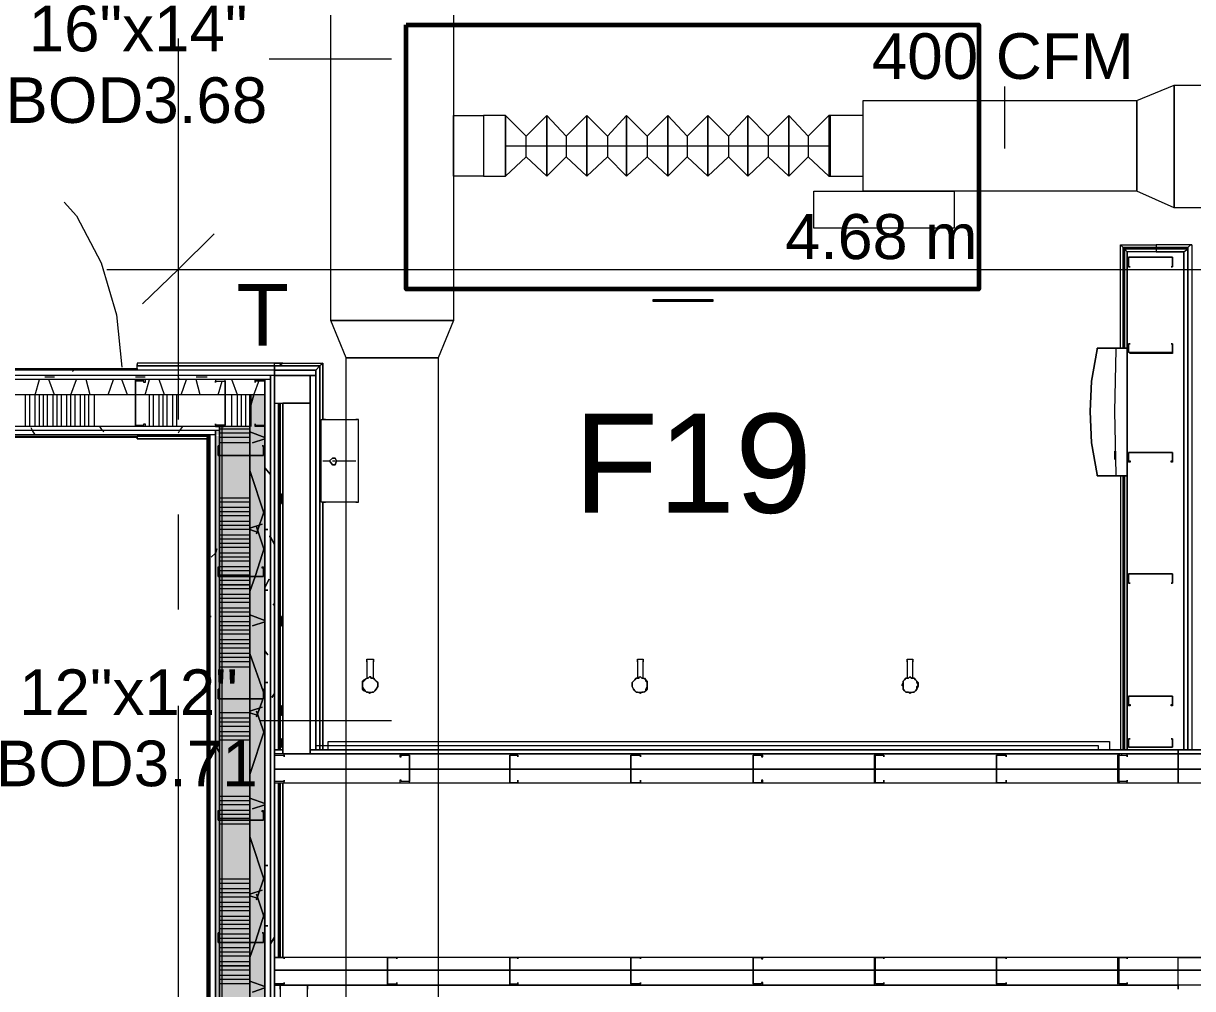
# Model space of a CAD drawing. Header units: metres. Extents: x -2 to 207, y -8 to 52.
# Drawn here: x 30.295 to 34.19, y 28.791 to 32.005 of the extents above; entities that cross this region are included whole.
import ezdxf

# ---------------------------------------------------------------- set-up
doc = ezdxf.new("R2010")
doc.units = ezdxf.units.M
doc.layers.add('HVAC - Ductos', color=5, linetype='Continuous', lineweight=0)
doc.layers.add('PDF_Text', color=7, linetype='Continuous', lineweight=0)
doc.layers.add('PDF_Geometry', color=7, linetype='Continuous', lineweight=0, true_color=0xaaaaaa)
doc.layers.add('PDF_Solid Fills', color=7, linetype='Continuous', lineweight=0, true_color=0xffffff)
doc.styles.add('PDF Arial-BoldMT-Identity-H', font='arial.ttf')
doc.styles.add('PDF Helvetica', font='')
doc.styles.get('PDF Helvetica').set_extended_font_data('Helvetica')

msp = doc.modelspace()

# ---------------------------------------------------------------- hatches: boundary and pattern name
at = {"layer": 'PDF_Solid Fills', "lineweight": 0, "transparency": 33554559}
h = msp.add_hatch(color=256, dxfattribs=at)
h.paths.add_polyline_path([(30.6967, 30.8138), (30.6967, 30.8184), (30.6692, 30.8184)])
h.paths.add_polyline_path([(30.7013, 30.6672), (30.6692, 30.6672), (30.7013, 30.6626)])
h = msp.add_hatch(color=256, dxfattribs=at)
h.paths.add_polyline_path([(30.6967, 30.8138), (30.6967, 30.8184), (30.6692, 30.8184)])
h.paths.add_polyline_path([(30.7013, 30.6672), (30.6692, 30.6672), (30.7013, 30.6626)])
h = msp.add_hatch(color=256, dxfattribs=at)
h.paths.add_polyline_path([(31.0678, 30.8184), (31.0953, 30.8138), (31.0953, 30.8184)])
h.paths.add_polyline_path([(31.0953, 30.6672), (31.0678, 30.6672), (31.0953, 30.6626)])
msp.add_hatch(color=256, dxfattribs=at).paths.add_polyline_path([(31.0541, 27.7257), (31.0496, 27.2859), (31.0496, 27.1347), (31.0999, 27.1347), (31.0999, 30.768), (31.0496, 30.768), (31.0496, 27.7257)])
h = msp.add_hatch(color=256, dxfattribs=at)
h.paths.add_polyline_path([(30.9487, 28.5412), (31.0495, 28.5412), (31.0495, 30.6626), (30.9487, 30.6626)])
h.paths.add_polyline_path([(31.0495, 28.5366), (30.9487, 28.5366), (30.9487, 27.1805), (31.0495, 27.1805)])
h = msp.add_hatch(color=256, dxfattribs=at)
h.paths.add_polyline_path([(30.9487, 28.5412), (31.0495, 28.5412), (31.0495, 30.6626), (30.9487, 30.6626)])
h.paths.add_polyline_path([(31.0495, 28.5366), (30.9487, 28.5366), (30.9487, 27.1805), (31.0495, 27.1805)])
h = msp.add_hatch(color=256, dxfattribs=at)
h.paths.add_polyline_path([(30.9487, 30.6351), (30.9487, 30.6488), (30.935, 30.6488), (30.935, 30.6351)])
h.paths.add_polyline_path([(30.9487, 30.6305), (30.935, 30.6305), (30.935, 27.2859), (30.9487, 27.2859)])

# ---------------------------------------------------------------- linework, layer by layer
at = {"layer": 'HVAC - Ductos', "lineweight": 0}
for points in [[(31.3199, 31.0154), (31.3199, 32.7289), (31.7276, 32.7289), (31.7276, 31.0154)], [(34.0047, 31.446), (34.0047, 31.7484), (34.0047, 31.446), (33.0929, 31.446), (33.0929, 31.7484), (34.0047, 31.7484), (34.1284, 31.7988), (34.1284, 31.391)], [(34.1284, 31.7988), (34.8752, 31.7988), (34.8752, 31.391), (34.1284, 31.391)], [(31.8284, 31.4964), (31.7276, 31.4964), (31.7276, 31.5102), (31.7276, 31.5239), (31.7276, 31.5468), (31.7276, 31.5697), (31.7276, 31.5973), (31.7276, 31.6247), (31.7276, 31.6477), (31.7276, 31.6659), (31.7276, 31.6843), (31.7276, 31.6935), (31.7276, 31.6981), (31.8284, 31.6981), (31.8284, 31.6935), (31.8284, 31.6843), (31.8284, 31.6659), (31.8284, 31.6477), (31.8284, 31.6247), (31.8284, 31.5973), (31.8284, 31.5697), (31.8284, 31.5468), (31.8284, 31.5239), (31.8284, 31.5102)], [(31.9017, 31.6981), (31.9017, 31.6935), (31.9017, 31.6843), (31.9017, 31.6659), (31.9017, 31.6477), (31.9017, 31.6247), (31.9017, 31.5973), (31.9017, 31.5697), (31.9017, 31.5468), (31.9017, 31.5239), (31.9017, 31.5102), (31.9017, 31.4964), (31.9017, 31.5102), (31.9017, 31.5239), (31.9017, 31.5468), (31.9017, 31.5697), (31.9017, 31.5973), (31.9017, 31.6247), (31.9017, 31.6477), (31.9017, 31.6659), (31.9017, 31.6843), (31.9017, 31.6935)], [(32.983, 31.6981), (32.983, 31.6889), (32.983, 31.6705), (32.983, 31.6477), (32.983, 31.6155), (32.983, 31.5789), (32.983, 31.5468), (32.983, 31.5193), (32.983, 31.501), (32.983, 31.4964), (33.0929, 31.4964), (33.0929, 31.501), (33.0929, 31.5102), (33.0929, 31.5239), (33.0929, 31.5468), (33.0929, 31.5697), (33.0929, 31.5973), (33.0929, 31.6201), (33.0929, 31.6477), (33.0929, 31.6659), (33.0929, 31.6843), (33.0929, 31.6935), (33.0929, 31.6981), (32.983, 31.6981), (32.9784, 31.6981), (32.9784, 31.6935), (32.9784, 31.6751), (32.9784, 31.6477), (32.9784, 31.6155), (32.9784, 31.5789), (32.9784, 31.5468), (32.9784, 31.5193), (32.9784, 31.501), (32.9784, 31.4964), (32.983, 31.4964), (32.983, 31.501), (32.983, 31.5193), (32.983, 31.5468), (32.983, 31.5789), (32.983, 31.6155), (32.983, 31.6477), (32.983, 31.6705), (32.983, 31.6889)], [(32.983, 31.6981), (32.983, 31.6935), (32.983, 31.6843), (32.983, 31.6659), (32.983, 31.6477), (32.983, 31.6201), (32.983, 31.5973), (32.983, 31.5697), (32.983, 31.5468), (32.983, 31.5239), (32.983, 31.5102), (32.983, 31.501), (32.983, 31.4964), (32.983, 31.501), (32.983, 31.5102), (32.983, 31.5239), (32.983, 31.5468), (32.983, 31.5697), (32.983, 31.5973), (32.983, 31.6201), (32.983, 31.6477), (32.983, 31.6659), (32.983, 31.6843), (32.983, 31.6935)], [(32.928, 31.3224), (32.928, 31.446), (33.3954, 31.446), (33.3954, 31.3224)], [(32.5935, 31.0795), (32.5935, 31.0841), (32.589, 31.0841), (32.5707, 31.0841), (32.5431, 31.0841), (32.5111, 31.0841), (32.4744, 31.0841), (32.4423, 31.0841), (32.4149, 31.0841), (32.4011, 31.0841), (32.3919, 31.0841), (32.3919, 31.0795), (32.3965, 31.0795), (32.4149, 31.0795), (32.4423, 31.0795), (32.4744, 31.0795), (32.5111, 31.0795), (32.5431, 31.0795), (32.5707, 31.0795), (32.589, 31.0795)], [(31.6772, 30.8916), (31.6772, 26.9285), (31.3703, 26.9285), (31.3703, 30.8916)]]:
    msp.add_lwpolyline(points, close=True, dxfattribs=at)
for points in [[(31.5214, 31.8859), (31.1136, 31.8859)], [(33.5649, 31.5881), (33.5649, 31.7942)], [(31.9705, 31.6293), (32.0392, 31.6981), (32.0392, 31.4964), (31.9705, 31.5606), (31.9705, 31.6293), (31.9017, 31.6981), (31.8284, 31.6981), (31.8284, 31.6935), (31.8284, 31.6843), (31.8284, 31.6659), (31.8284, 31.6477), (31.8284, 31.6247), (31.8284, 31.5973), (31.8284, 31.5697), (31.8284, 31.5468), (31.8284, 31.5239), (31.8284, 31.5102), (31.8284, 31.4964), (31.9017, 31.4964), (31.9017, 31.6981), (31.9017, 31.4964), (31.9705, 31.5606)], [(32.1033, 31.6293), (32.172, 31.6981), (32.172, 31.4964), (32.1033, 31.5606), (32.0392, 31.4964), (32.0392, 31.6981), (32.1033, 31.6293), (32.1033, 31.5606)], [(32.2408, 31.6293), (32.3049, 31.6981), (32.3049, 31.4964), (32.2408, 31.5606), (32.172, 31.4964), (32.172, 31.6981), (32.2408, 31.6293), (32.2408, 31.5606)], [(32.3736, 31.6293), (32.4423, 31.6981), (32.4423, 31.4964), (32.3736, 31.5606), (32.3049, 31.4964), (32.3049, 31.6981), (32.3736, 31.6293), (32.3736, 31.5606)], [(32.5065, 31.6293), (32.5752, 31.6981), (32.5752, 31.4964), (32.5065, 31.5606), (32.4423, 31.4964), (32.4423, 31.6981), (32.5065, 31.6293), (32.5065, 31.5606)], [(32.6439, 31.6293), (32.7081, 31.6981), (32.7081, 31.4964), (32.6439, 31.5606), (32.5752, 31.4964), (32.5752, 31.6981), (32.6439, 31.6293), (32.6439, 31.5606)], [(32.7768, 31.6293), (32.8456, 31.6981), (32.8456, 31.4964), (32.7768, 31.5606), (32.7081, 31.4964), (32.7081, 31.6981), (32.7768, 31.6293), (32.7768, 31.5606)], [(32.9097, 31.6293), (32.9784, 31.6981), (32.9784, 31.4964), (32.9097, 31.5606), (32.8456, 31.4964), (32.8456, 31.6981), (32.9097, 31.6293), (32.9097, 31.5606)], [(32.9784, 31.6981), (32.9784, 31.6935), (32.9784, 31.6751), (32.9784, 31.6477), (32.9784, 31.6155), (32.9784, 31.5789), (32.9784, 31.5468), (32.9784, 31.5193), (32.9784, 31.501), (32.9784, 31.4964)], [(31.9017, 31.5973), (32.2591, 31.5973), (32.621, 31.5973), (32.9784, 31.5973)], [(30.8113, 31.4231), (30.8113, 31.1849), (30.8113, 30.9512)], [(30.9304, 31.304), (30.8113, 31.1849), (30.6921, 31.0703)], [(30.573, 31.1849), (35.7321, 31.1849)], [(32.3919, 31.0841), (32.4011, 31.0841), (32.4149, 31.0841), (32.4423, 31.0841), (32.4744, 31.0841), (32.5111, 31.0841), (32.5431, 31.0841), (32.5707, 31.0841), (32.589, 31.0841), (32.5935, 31.0841)], [(32.5935, 31.0795), (32.589, 31.0795), (32.5707, 31.0795), (32.5431, 31.0795), (32.5111, 31.0795), (32.4744, 31.0795), (32.4423, 31.0795), (32.4149, 31.0795), (32.3965, 31.0795), (32.3919, 31.0795)], [(31.3703, 30.8916), (31.3199, 31.0154)], [(31.3199, 31.0154), (31.7276, 31.0154)], [(31.7276, 31.0154), (31.6772, 30.8916)], [(31.6772, 30.8916), (31.3703, 30.8916)], [(31.5214, 29.6821), (31.0816, 29.6821)]]:
    msp.add_lwpolyline(points, dxfattribs=at)
at = {"layer": 'PDF_Geometry', "color": 232, "lineweight": 60, "true_color": 0xe91e64}
msp.add_lwpolyline([(31.5699, 31.9996), (33.4784, 31.9996), (33.4784, 31.1199), (31.5699, 31.1199)], close=True, dxfattribs=at)
at = {"layer": 'PDF_Geometry', "lineweight": 0}
for points in [[(30.8113, 31.9546), (30.8113, 30.6855)], [(30.431, 31.4094), (30.4722, 31.3636), (30.5547, 31.2078), (30.6051, 31.0337), (30.6234, 30.8596)], [(34.1743, 31.2536), (34.1743, 31.2444), (34.1743, 29.5859), (34.1743, 31.2581), (34.1788, 31.2627), (34.1834, 31.2673), (34.188, 31.2673), (34.0689, 31.2673), (34.0689, 31.2627), (34.0689, 31.2581), (34.0689, 31.2536), (33.9635, 31.2536), (33.9635, 30.9237), (33.9635, 31.2536), (34.1743, 31.2536), (34.0689, 31.2536), (34.0689, 31.2444), (34.1605, 31.2444), (33.9726, 31.2444), (33.9726, 29.5859), (33.9726, 30.4977), (33.9406, 30.4977), (33.936, 30.4977), (33.936, 30.5022), (33.9314, 30.7129), (33.936, 30.9192), (33.936, 30.9237), (33.9406, 30.9237), (33.9726, 30.9237), (33.9726, 31.2444), (33.9635, 31.2536)], [(33.9497, 31.2673), (34.0689, 31.2673), (34.0689, 31.2627), (34.0689, 31.2581), (34.0689, 31.2536), (33.9635, 31.2536), (34.0689, 31.2536), (34.0689, 31.2444), (33.9726, 31.2444)], [(33.9497, 30.9237), (33.9497, 31.2673), (33.9543, 31.2627), (33.9589, 31.2581), (33.9589, 30.9237)], [(34.1743, 31.2581), (34.0689, 31.2581), (34.1743, 31.2581), (34.0689, 31.2581), (34.1743, 31.2581), (34.1743, 29.5859), (34.1743, 31.2581), (34.1743, 29.5859), (34.1743, 31.2581), (34.0689, 31.2581), (33.9589, 31.2581)], [(34.1605, 31.2444), (34.1605, 29.5859), (34.1605, 31.2444), (34.1743, 31.2536), (34.1743, 29.5859), (34.1605, 29.5859), (37.9221, 29.5859), (34.1421, 29.5859), (34.1421, 29.5721), (34.3484, 29.5721), (34.1421, 29.5721), (34.1421, 29.5217), (34.3484, 29.5217)], [(34.188, 31.2673), (34.188, 29.5859), (34.1834, 29.5859)], [(33.9726, 30.9237), (33.9726, 30.4977)], [(33.9726, 30.9237), (33.9726, 30.4977)], [(29.5651, 27.1026), (30.9167, 27.1026), (31.1182, 27.1026), (31.132, 27.1026), (31.132, 28.807), (31.132, 27.1026), (31.132, 30.8504), (31.132, 29.5676), (31.132, 30.6305), (31.132, 30.8321), (31.132, 30.8504), (29.5651, 30.8504)], [(29.6659, 30.8504), (29.6659, 30.855), (30.6738, 30.855), (30.6738, 30.8504)], [(31.1503, 30.8642), (31.2832, 30.8642), (31.1503, 30.8642), (31.2832, 30.8642), (31.1503, 30.8642), (31.1503, 30.8688), (31.1549, 30.8688), (31.1549, 30.8733), (31.1595, 30.8733), (31.1549, 30.8733), (31.1549, 30.8688), (31.1503, 30.8688), (31.1503, 30.8642), (30.6738, 30.8642), (30.6738, 30.8688)], [(30.6738, 30.8733), (30.6738, 30.8688), (30.6738, 30.8642)], [(31.1595, 30.8733), (30.6738, 30.8733)], [(30.6738, 30.8596), (30.6738, 30.8642), (31.132, 30.8642), (31.132, 30.8504), (31.2694, 30.8504), (31.132, 30.8504), (31.132, 30.8642), (31.2832, 30.8642), (31.2832, 29.5859), (31.2694, 29.5859), (33.9726, 29.5859), (33.9635, 29.5859), (33.9635, 30.4977), (33.9635, 29.5859), (33.9635, 30.4977), (33.9635, 29.5859)], [(31.132, 30.8321), (31.132, 30.8504), (31.132, 30.7405), (31.1595, 30.7405), (31.1595, 29.5859), (31.1595, 29.595), (31.1595, 29.7325), (31.1595, 30.0303), (31.1595, 30.4334), (31.1549, 30.4334), (31.1549, 30.406), (31.1549, 30.4334), (31.1549, 30.438), (31.1595, 30.438), (31.1595, 30.7405), (31.2511, 30.7405), (31.2511, 30.8321), (31.2511, 29.5859), (31.2694, 29.5859), (31.2694, 30.8321), (31.2511, 30.8321), (31.132, 30.8321), (31.2694, 30.8321), (31.2694, 30.8504), (31.132, 30.8504), (31.2694, 30.8504), (31.2832, 30.8642)], [(31.132, 30.8642), (31.2832, 30.8642)], [(31.2694, 30.8504), (31.132, 30.8504), (31.2694, 30.8504)], [(31.1457, 30.8642), (31.1503, 30.8642), (31.1503, 30.8688), (31.1549, 30.8688), (31.1549, 30.8733), (31.1595, 30.8733)], [(31.2832, 30.8642), (31.2694, 30.8504)], [(31.2694, 29.5859), (31.2694, 30.8504), (31.2694, 29.5859)], [(31.2694, 29.5859), (31.2694, 30.8504)], [(31.2832, 30.8642), (31.2832, 29.5859)], [(31.2832, 30.8642), (31.2832, 29.5859)], [(31.2832, 29.5859), (31.2832, 30.8642)], [(31.2832, 29.5859), (31.2832, 30.8642)], [(31.2832, 29.5859), (31.2832, 30.8642)], [(31.2832, 29.5859), (31.2832, 30.8642)], [(31.2832, 29.5859), (31.2832, 30.8642)], [(31.2832, 29.5859), (31.2832, 30.8642)], [(31.2832, 29.5859), (31.2832, 30.8642)], [(31.2832, 29.5859), (31.2832, 30.8642)], [(31.2832, 29.5859), (31.2832, 30.8642)], [(29.5651, 27.1163), (30.9167, 27.1163), (31.0999, 27.1163), (31.1182, 27.1163), (31.1182, 30.6305), (31.1182, 30.8184), (31.1182, 30.8321), (29.5651, 30.8321)], [(29.6429, 27.1301), (30.6234, 27.1301), (30.9167, 27.1301), (31.0496, 27.1301), (31.0999, 27.1301), (31.0999, 30.6305), (31.0999, 30.768), (31.0999, 30.8184), (29.5651, 30.8184)], [(31.132, 29.5676), (31.132, 30.8321), (31.1182, 30.8321), (31.1182, 27.1026), (31.132, 27.1026), (31.132, 28.807)], [(31.132, 30.6305), (31.132, 30.8321), (31.132, 30.7405), (31.1595, 30.7405), (31.1595, 30.438)], [(29.5651, 27.1805), (29.6429, 27.1805), (30.6234, 27.1805), (30.9167, 27.1805), (30.9487, 27.1805), (31.0496, 27.1805), (31.0496, 27.2859), (31.0496, 27.7257), (31.0496, 28.1334), (31.0496, 28.5412), (31.0496, 28.9444), (31.0496, 29.3522), (31.0496, 29.7554), (31.0496, 30.1631), (31.0496, 30.5663), (31.0496, 30.6305), (31.0496, 30.6626), (31.0496, 30.768), (30.967, 30.768), (30.6692, 30.768), (29.6383, 30.768)], [(30.3027, 30.6626), (30.3027, 30.768)], [(30.3165, 30.6626), (30.3165, 30.768)], [(30.3348, 30.6626), (30.3348, 30.768)], [(30.3485, 30.6626), (30.3485, 30.768)], [(30.3623, 30.6626), (30.3623, 30.768)], [(30.376, 30.6626), (30.376, 30.768)], [(30.3943, 30.6626), (30.3943, 30.768)], [(30.4081, 30.6626), (30.4081, 30.768)], [(30.4218, 30.6626), (30.4218, 30.768)], [(30.4402, 30.6626), (30.4402, 30.768)], [(30.4539, 30.6626), (30.4539, 30.768)], [(30.4676, 30.6626), (30.4676, 30.768)], [(30.486, 30.6626), (30.486, 30.768)], [(30.4997, 30.6626), (30.4997, 30.768)], [(30.5134, 30.6626), (30.5134, 30.768)], [(30.5318, 30.6626), (30.5318, 30.768)], [(30.7151, 30.6626), (30.7151, 30.768)], [(30.7288, 30.6626), (30.7288, 30.768)], [(30.7471, 30.6626), (30.7471, 30.768)], [(30.7609, 30.6626), (30.7609, 30.768)], [(30.7747, 30.6626), (30.7747, 30.768)], [(30.7929, 30.6626), (30.7929, 30.768)], [(30.8067, 30.6626), (30.8067, 30.768)], [(30.99, 30.6626), (30.99, 30.768)], [(31.0083, 30.6626), (31.0083, 30.768)], [(31.022, 30.6626), (31.022, 30.768)], [(31.0358, 30.6626), (31.0358, 30.768)], [(31.0541, 30.6626), (31.0541, 30.768)], [(39.6539, 28.8941), (34.1421, 28.8941), (31.132, 28.8941), (31.132, 29.4759), (34.1421, 29.4759), (34.1421, 29.5217), (33.9452, 29.5217), (34.1421, 29.5217), (34.1421, 29.5721), (34.1421, 29.5859), (31.2511, 29.5859), (31.2511, 29.5721), (33.9452, 29.5721), (31.1641, 29.5721), (31.2511, 29.5721), (31.2511, 30.7405), (31.1595, 30.7405), (31.1595, 29.5721), (31.1595, 29.5859), (31.132, 29.5859), (31.132, 29.4759), (34.1421, 29.4759), (39.6723, 29.4759)], [(31.1457, 30.7405), (31.1457, 29.5859)], [(31.1457, 30.7405), (31.1457, 29.5859)], [(31.1457, 30.7405), (31.1457, 29.5859)], [(31.1457, 30.7405), (31.1457, 29.5859)], [(31.1457, 30.7405), (31.1457, 29.5859)], [(31.1457, 29.5859), (31.1457, 30.7405)], [(31.1595, 30.4334), (31.1595, 30.0303), (31.1595, 29.7325), (31.1595, 29.595), (31.1595, 29.5859), (31.132, 29.5859), (31.132, 30.7038), (31.132, 29.5859), (31.1595, 29.5859), (31.132, 29.5859)], [(31.0496, 28.5412), (31.0496, 28.9444), (31.0496, 29.3522), (31.0496, 29.7554), (31.0496, 30.1631), (31.0496, 30.5663), (31.0496, 30.6626), (30.9487, 30.6626), (30.9487, 30.5663), (30.9487, 30.1631), (30.9487, 29.7554), (30.9487, 29.3522), (30.9487, 28.9444), (30.9487, 28.5412), (30.9487, 28.9444), (30.9487, 29.3522), (30.9487, 29.7554), (30.9487, 30.1631), (30.9487, 30.5663), (30.9487, 30.6305), (30.9487, 30.6488), (30.9487, 30.6626), (29.5651, 30.6626)], [(30.9579, 28.5412), (30.9579, 28.9444), (30.9579, 29.3522), (30.9579, 29.7554), (30.9579, 30.1631), (30.9579, 30.5663), (30.9579, 30.6626)], [(31.4069, 30.4106), (31.4023, 30.4106), (31.2878, 30.4106), (31.2878, 30.6855), (31.4023, 30.6855)], [(31.2878, 30.4106), (31.2878, 30.6855)], [(31.3015, 30.6855), (31.2969, 30.6855), (31.2923, 30.6855)], [(31.3703, 30.6855), (31.3794, 30.6855), (31.3885, 30.6855)], [(31.4023, 30.4106), (31.4069, 30.4106), (31.4115, 30.4106), (31.4115, 30.6855), (31.4069, 30.6855), (31.4023, 30.6855), (31.4069, 30.6855)], [(29.5651, 27.2996), (30.9167, 27.2996), (30.935, 27.2996), (30.935, 30.6305), (30.935, 30.6351), (30.935, 30.6488), (29.5651, 30.6488)], [(30.9121, 27.3179), (30.6738, 27.3179), (30.9167, 27.3179), (30.9167, 30.6305), (30.9167, 30.6351), (29.5651, 30.6351)], [(30.7838, 30.6305), (30.6738, 30.6305), (30.9167, 30.6305), (30.6738, 30.6305), (30.6738, 30.6259), (30.6738, 30.6213), (30.9075, 30.6213), (30.9075, 27.3271), (30.9075, 27.3225), (30.9121, 27.3179), (30.9167, 27.3179), (29.5651, 27.3179), (29.6659, 27.3179), (29.5651, 27.3179), (29.6659, 27.3179), (29.5651, 27.3179), (29.6659, 27.3179), (29.6659, 27.3225), (29.6659, 27.3271), (29.5651, 27.3271), (29.6659, 27.3271), (29.6659, 27.3225)], [(30.6738, 30.6213), (30.9075, 30.6213), (30.6738, 30.6213), (30.6738, 30.6259), (29.6659, 30.6259)], [(30.9121, 30.6305), (30.9121, 27.3179), (30.9121, 30.6305), (30.6738, 30.6305), (30.9167, 30.6305), (30.9121, 30.6305), (30.9075, 30.6259), (30.9075, 30.6213), (30.9075, 27.3271), (30.9075, 30.6213), (30.9075, 27.3271), (30.9075, 27.3225), (30.9121, 27.3179), (30.9167, 27.3179), (30.6738, 27.3179), (30.7838, 27.3179)], [(30.6738, 30.6305), (30.6738, 30.6259)], [(30.9167, 27.3179), (30.9167, 30.6305), (30.9167, 27.3179)], [(30.9167, 27.3179), (30.9167, 30.6305), (30.9167, 27.3179)], [(30.9167, 30.6305), (30.9167, 27.3179), (30.9167, 30.6305)], [(30.9487, 28.5412), (30.9487, 28.9444), (30.9487, 29.3522), (30.9487, 29.7554), (30.9487, 30.1631), (30.9487, 30.5663), (30.9487, 30.6488), (30.935, 30.6488), (30.935, 27.2859)], [(31.0496, 30.6534), (30.9487, 30.6534)], [(31.0496, 30.6397), (30.9487, 30.6397)], [(31.0496, 30.6259), (30.9487, 30.6259)], [(31.0496, 30.6076), (30.9487, 30.6076)], [(31.2923, 30.5481), (31.2969, 30.5481), (31.3153, 30.5481)], [(31.3245, 30.5481), (31.3336, 30.5481)], [(31.3381, 30.5481), (31.3794, 30.5481), (31.4023, 30.5481)], [(33.9497, 30.4977), (33.9497, 29.5859)], [(33.9589, 30.4977), (33.9589, 29.5859)], [(31.0496, 30.4243), (30.9487, 30.4243)], [(31.0496, 30.4106), (30.9487, 30.4106)], [(31.0496, 30.3923), (30.9487, 30.3923)], [(31.1595, 30.406), (31.1549, 30.406), (31.1595, 30.406)], [(31.2923, 30.4106), (31.2969, 30.4106), (31.3015, 30.4106)], [(31.3885, 30.4106), (31.3794, 30.4106), (31.3703, 30.4106)], [(30.8113, 30.3693), (30.8113, 30.0532)], [(31.0496, 30.3785), (30.9487, 30.3785)], [(31.0496, 30.3648), (30.9487, 30.3648)], [(31.0496, 30.3464), (30.9487, 30.3464)], [(31.0496, 30.3326), (30.9487, 30.3326)], [(31.0496, 30.319), (30.9487, 30.319)], [(31.0496, 30.3006), (30.9487, 30.3006)], [(31.0496, 30.2868), (30.9487, 30.2868)], [(31.0496, 30.2732), (30.9487, 30.2732)], [(31.0496, 30.2594), (30.9487, 30.2594)], [(31.0496, 30.241), (30.9487, 30.241)], [(31.0496, 30.2273), (30.9487, 30.2273)], [(31.0496, 30.2136), (30.9487, 30.2136)], [(31.0496, 30.1952), (30.9487, 30.1952)], [(31.0496, 30.1815), (30.9487, 30.1815)], [(31.0496, 30.1677), (30.9487, 30.1677)], [(31.0496, 30.1494), (30.9487, 30.1494)], [(31.0496, 30.1219), (30.9487, 30.1219)], [(31.0496, 30.1036), (30.9487, 30.1036)], [(31.0496, 30.0899), (30.9487, 30.0899)], [(31.0496, 30.0761), (30.9487, 30.0761)], [(31.0496, 30.0577), (30.9487, 30.0577)], [(31.0496, 30.0441), (30.9487, 30.0441)], [(31.0496, 30.0303), (30.9487, 30.0303)], [(31.0496, 30.0119), (30.9487, 30.0119)], [(31.0496, 29.9982), (30.9487, 29.9982)], [(31.1595, 29.9982), (31.1549, 29.9982), (31.1595, 29.9982)], [(31.0496, 29.9845), (30.9487, 29.9845)], [(31.0496, 29.9707), (30.9487, 29.9707)], [(31.0496, 29.9524), (30.9487, 29.9524)], [(31.0496, 29.9387), (30.9487, 29.9387)], [(31.0496, 29.9249), (30.9487, 29.9249)], [(31.0496, 29.9066), (30.9487, 29.9066)], [(31.0496, 29.8928), (30.9487, 29.8928)], [(31.0496, 29.8791), (30.9487, 29.8791)], [(31.439, 29.8791), (31.439, 29.8836), (31.439, 29.8241), (31.4435, 29.8241), (31.4481, 29.8287), (31.4527, 29.8287), (31.4527, 29.8241), (31.4573, 29.8241), (31.4619, 29.8241), (31.4665, 29.8195), (31.471, 29.815), (31.4756, 29.8104), (31.4756, 29.8012), (31.4756, 29.7966), (31.471, 29.7874), (31.4665, 29.7828), (31.4619, 29.7783), (31.4573, 29.7783), (31.4481, 29.7737), (31.4435, 29.7783), (31.439, 29.7783), (31.4298, 29.7828), (31.4252, 29.7874), (31.4252, 29.7966), (31.4252, 29.8012), (31.4252, 29.8104), (31.4252, 29.815), (31.4298, 29.8195), (31.439, 29.8241)], [(31.439, 29.8836), (31.439, 29.8882), (31.4435, 29.8882), (31.4481, 29.8882), (31.4527, 29.8882), (31.4573, 29.8882), (31.4619, 29.8882), (31.4619, 29.8836)], [(31.4619, 29.8241), (31.4619, 29.8836), (31.4619, 29.8791)], [(32.3599, 29.8241), (32.3645, 29.8241), (32.369, 29.8195), (32.3736, 29.815), (32.3736, 29.8104), (32.3736, 29.8012), (32.3736, 29.7966), (32.3736, 29.7874), (32.369, 29.7828), (32.3645, 29.7783), (32.3553, 29.7783), (32.3507, 29.7737), (32.3416, 29.7783), (32.337, 29.7783), (32.3324, 29.7828), (32.3278, 29.7874), (32.3232, 29.7966), (32.3232, 29.8012), (32.3232, 29.8104), (32.3278, 29.815), (32.3324, 29.8195), (32.337, 29.8241), (32.3416, 29.8241), (32.3461, 29.8241), (32.3461, 29.8287), (32.3507, 29.8287), (32.3553, 29.8241), (32.3599, 29.8241), (32.3599, 29.8836), (32.3599, 29.8791)], [(32.3416, 29.8836), (32.3416, 29.8882), (32.3461, 29.8882), (32.3507, 29.8882), (32.3553, 29.8882), (32.3599, 29.8882), (32.3599, 29.8836)], [(32.3416, 29.8791), (32.3416, 29.8836), (32.3416, 29.8241), (32.3461, 29.8241), (32.3461, 29.8287), (32.3507, 29.8287), (32.3553, 29.8241)], [(33.2396, 29.8836), (33.2396, 29.8882), (33.2442, 29.8882), (33.2488, 29.8882), (33.2534, 29.8882), (33.2579, 29.8882), (33.2579, 29.8836)], [(33.2396, 29.8791), (33.2396, 29.8836), (33.2396, 29.8241), (33.2442, 29.8241), (33.2488, 29.8287), (33.2534, 29.8241), (33.2579, 29.8241), (33.2579, 29.8836), (33.2579, 29.8791)], [(31.0496, 29.8608), (30.9487, 29.8608)], [(31.4573, 29.8241), (31.4527, 29.8241), (31.4527, 29.8287), (31.4481, 29.8287), (31.4435, 29.8241)], [(30.8113, 29.7325), (30.8113, 28.4634)], [(31.1595, 29.7004), (31.1549, 29.7004), (31.1549, 29.7325), (31.1595, 29.7325), (31.1549, 29.7325), (31.1549, 29.705), (31.1595, 29.705)], [(31.0496, 29.7096), (30.9487, 29.7096)], [(31.0496, 29.6912), (30.9487, 29.6912)], [(31.0496, 29.6775), (30.9487, 29.6775)], [(31.0496, 29.6638), (30.9487, 29.6638)], [(31.0496, 29.6454), (30.9487, 29.6454)], [(31.0496, 29.6317), (30.9487, 29.6317)], [(31.0496, 29.6179), (30.9487, 29.6179)], [(31.1595, 29.6225), (31.1549, 29.6225), (31.1595, 29.6225)], [(31.3611, 29.6133), (32.1537, 29.6133)], [(32.1995, 29.6133), (33.0197, 29.6133)], [(33.0701, 29.6133), (33.8627, 29.6133)], [(31.1595, 29.595), (31.1549, 29.595), (31.1595, 29.595)], [(31.2694, 29.5859), (33.8764, 29.5859), (33.8764, 29.5996), (31.2694, 29.5996)], [(31.2832, 29.5859), (31.2694, 29.5859)], [(34.3484, 29.5217), (34.1421, 29.5217), (34.1421, 29.4759), (39.6539, 29.4759)], [(39.6539, 28.7886), (39.6539, 28.8024), (34.1421, 28.8024), (34.1421, 28.8528), (33.9452, 28.8528), (33.5374, 28.8528), (33.1342, 28.8528), (33.5374, 28.8528), (33.9452, 28.8528), (34.1421, 28.8528), (34.1421, 28.8941), (31.132, 28.8941), (31.132, 29.4805), (31.132, 28.8941), (31.132, 29.4805)], [(31.132, 29.4759), (31.132, 28.8941)], [(31.1457, 29.4759), (31.1457, 28.8941)], [(31.1457, 29.4759), (31.1457, 28.8941)], [(31.1457, 29.4759), (31.1457, 28.8941)], [(31.1457, 29.4759), (31.1457, 28.8941)], [(31.1457, 29.4759), (31.1457, 28.8941)], [(31.1457, 28.8941), (31.1457, 29.4759)], [(31.0496, 29.4301), (30.9487, 29.4301)], [(31.0496, 29.4163), (30.9487, 29.4163)], [(31.0496, 29.4026), (30.9487, 29.4026)], [(31.0496, 29.3843), (30.9487, 29.3843)], [(31.0496, 29.3705), (30.9487, 29.3705)], [(31.0496, 29.3568), (30.9487, 29.3568)], [(31.0496, 29.3384), (30.9487, 29.3384)], [(31.0496, 29.1552), (30.9487, 29.1552)], [(31.0496, 29.1414), (30.9487, 29.1414)], [(31.0496, 29.1231), (30.9487, 29.1231)], [(31.0496, 29.1094), (30.9487, 29.1094)], [(31.0496, 29.0956), (30.9487, 29.0956)], [(31.0496, 29.0773), (30.9487, 29.0773)], [(31.0496, 29.0635), (30.9487, 29.0635)], [(31.0496, 29.0498), (30.9487, 29.0498)], [(31.0496, 29.0315), (30.9487, 29.0315)], [(31.0496, 29.0178), (30.9487, 29.0178)], [(31.0496, 29.004), (30.9487, 29.004)], [(31.0496, 28.9903), (30.9487, 28.9903)], [(31.0496, 28.9719), (30.9487, 28.9719)], [(31.0496, 28.9581), (30.9487, 28.9581)], [(31.0496, 28.9444), (30.9487, 28.9444)], [(31.0496, 28.9261), (30.9487, 28.9261)], [(31.0496, 28.9123), (30.9487, 28.9123)], [(31.0496, 28.8986), (30.9487, 28.8986)], [(31.0496, 28.8803), (30.9487, 28.8803)], [(34.3484, 28.8528), (34.1421, 28.8528), (34.1421, 28.8941), (39.6723, 28.8941)], [(31.0496, 28.8528), (30.9487, 28.8528)], [(31.0496, 28.8345), (30.9487, 28.8345)], [(31.1503, 28.7886), (31.1503, 28.8024), (31.132, 28.8024), (34.1421, 28.8024), (34.1421, 28.8528), (34.3484, 28.8528)], [(31.0496, 28.8207), (30.9487, 28.8207)], [(31.0496, 28.807), (30.9487, 28.807)], [(31.2419, 27.2079), (31.2419, 28.8024), (31.1503, 28.8024), (31.1503, 27.2079)], [(39.6723, 28.8024), (34.1421, 28.8024), (34.1421, 28.7886), (34.1421, 28.8024), (31.2419, 28.8024), (31.2419, 28.7886)]]:
    msp.add_lwpolyline(points, dxfattribs=at)
for points in [[(33.9589, 30.9237), (33.9589, 31.2581)], [(33.9589, 31.2581), (34.0689, 31.2581)], [(33.9635, 30.9237), (33.9635, 31.2581)], [(33.9635, 31.2581), (34.0689, 31.2581)], [(34.1697, 31.2536), (34.0689, 31.2536)], [(33.9772, 31.2261), (33.9818, 31.2261), (34.1238, 31.2261), (34.1238, 31.1941), (34.1193, 31.1941), (34.1238, 31.1941), (34.1238, 31.2261), (33.9818, 31.2261), (33.9772, 31.2261), (33.9772, 31.1941)], [(33.9818, 31.1941), (33.9772, 31.1941)], [(33.9726, 30.9237), (33.8764, 30.9237), (33.8718, 30.9237), (33.8718, 30.9192), (33.8535, 30.8138), (33.8489, 30.7129), (33.8535, 30.6076), (33.8718, 30.5022), (33.8718, 30.4977), (33.8764, 30.4977), (33.9726, 30.4977), (33.9726, 30.9237), (33.9726, 30.9283), (33.9726, 30.9329), (33.9726, 30.9283)], [(34.1238, 30.91), (34.1238, 30.9054), (33.9818, 30.9054), (33.9772, 30.91), (33.9772, 30.9375), (33.9818, 30.9375), (33.9772, 30.9375), (33.9772, 30.91), (33.9818, 30.91), (34.1238, 30.91), (34.1238, 30.9375)], [(34.1193, 30.9375), (34.1238, 30.9375)], [(33.9406, 30.9237), (33.8764, 30.9237), (33.8718, 30.9237), (33.8718, 30.9192), (33.8535, 30.8138), (33.8489, 30.7129), (33.8535, 30.6076), (33.8718, 30.5022), (33.8718, 30.4977), (33.8764, 30.4977), (33.9406, 30.4977), (33.8764, 30.4977), (33.8718, 30.4977), (33.8718, 30.5022), (33.8535, 30.6076), (33.8489, 30.7129), (33.8535, 30.8138), (33.8718, 30.9192), (33.8718, 30.9237), (33.8764, 30.9237)], [(29.5651, 27.098), (30.9167, 27.098), (31.132, 27.098), (31.132, 27.1026), (31.132, 30.6305), (31.132, 30.8504), (29.5651, 30.8504), (29.5651, 30.6305), (30.9167, 30.6305), (30.9167, 27.3179), (29.5651, 27.3179)], [(30.6738, 30.8504), (30.6738, 30.8642), (31.132, 30.8642), (31.132, 30.8504)], [(30.6738, 30.8642), (31.1457, 30.8642)], [(30.6738, 30.8642), (31.1457, 30.8642)], [(31.132, 30.8642), (31.1457, 30.8642), (31.132, 30.8642), (31.132, 30.8688), (31.132, 30.8733), (31.2923, 30.8733), (31.2923, 30.6855), (31.2923, 30.8733), (31.2878, 30.8688), (31.2832, 30.8642)], [(31.2923, 30.8733), (31.2878, 30.8688), (31.2832, 30.8642), (31.2832, 29.5859), (31.2832, 30.8642), (31.2878, 30.8688), (31.2923, 30.8733), (31.2878, 30.8688), (31.2832, 30.8642), (31.132, 30.8642), (31.132, 30.8688), (31.132, 30.8733)], [(31.2694, 29.5859), (31.2694, 30.8504), (31.2832, 30.8642), (31.132, 30.8642), (31.2832, 30.8642), (31.132, 30.8642), (31.2832, 30.8642), (31.2694, 30.8504), (31.2694, 30.7405)], [(31.132, 30.8642), (31.1457, 30.8642)], [(31.132, 30.8642), (31.2832, 30.8642)], [(30.6692, 30.6626), (30.6692, 30.6672), (30.6692, 30.8138), (30.6692, 30.8184), (30.7013, 30.8184), (30.7013, 30.8092), (30.6967, 30.8092), (30.6967, 30.8138), (30.6692, 30.8138), (30.6692, 30.6672), (30.6967, 30.6672), (30.6967, 30.6717), (30.7013, 30.6717), (30.7013, 30.6626)], [(30.6692, 30.6626), (30.6692, 30.6672), (30.6692, 30.8138), (30.6692, 30.8184), (30.7013, 30.8184), (30.7013, 30.8092), (30.6967, 30.8092), (30.6967, 30.8138), (30.6692, 30.8138), (30.6692, 30.6672), (30.6967, 30.6672), (30.6967, 30.6717), (30.7013, 30.6717), (30.7013, 30.6626)], [(30.935, 30.6626), (30.9625, 30.6626), (30.967, 30.6672), (30.967, 30.8138), (30.967, 30.8184), (30.9625, 30.8184), (30.935, 30.8184), (30.935, 30.8092), (30.935, 30.8138), (30.9625, 30.8138), (30.967, 30.8138), (30.967, 30.6672), (30.9625, 30.6672), (30.935, 30.6672), (30.935, 30.6717)], [(31.0954, 30.8184), (31.0999, 30.8184), (31.0999, 30.8138), (31.0999, 30.6672), (31.0954, 30.6626), (31.0678, 30.6626), (31.0678, 30.6717), (31.0678, 30.6672), (31.0954, 30.6672), (31.0999, 30.6672), (31.0999, 30.8138), (31.0954, 30.8138), (31.0678, 30.8138), (31.0678, 30.8092), (31.0678, 30.8184)], [(31.0999, 30.8184), (31.0999, 27.1163), (31.1182, 27.1163), (31.1182, 30.8184)], [(31.0496, 30.768), (31.0496, 30.5663), (31.0496, 30.1631), (31.0496, 29.7554), (31.0496, 29.3522), (31.0496, 28.9444), (31.0496, 28.5412), (31.0496, 28.1334), (31.0496, 27.7257), (31.0496, 27.2859), (31.0496, 27.1301), (31.0999, 27.1301), (31.0999, 30.768)], [(31.1457, 29.5859), (31.1457, 30.7405)], [(31.1457, 29.5859), (31.1457, 30.7405)], [(31.1503, 29.5859), (31.1503, 30.7405)], [(30.9167, 30.6305), (30.9167, 27.3179), (30.9167, 30.6305), (30.9121, 30.6305), (30.9075, 30.6259), (30.9075, 30.6213), (30.9075, 30.6259), (30.9121, 30.6305)], [(30.935, 27.2996), (30.935, 30.6351), (30.9167, 30.6351), (30.9167, 27.2996)], [(31.0954, 30.5709), (31.0954, 30.5663), (31.0908, 30.5663), (30.9441, 30.5663), (30.9441, 30.5709), (30.9441, 30.5984), (30.9487, 30.5984), (30.9441, 30.5984), (30.9441, 30.5709), (30.9441, 30.5663), (31.0908, 30.5663), (31.0954, 30.5663), (31.0954, 30.5709), (31.0954, 30.5984)], [(31.0908, 30.5984), (31.0954, 30.5984)], [(33.9314, 30.5801), (33.9314, 30.5755), (33.9314, 30.5709), (33.9314, 30.5663), (33.9314, 30.5617), (33.9314, 30.5572), (33.9314, 30.5526), (33.9314, 30.5572), (33.9314, 30.5617), (33.9314, 30.5663), (33.9314, 30.5709), (33.9314, 30.5755), (33.9314, 30.5801), (33.9314, 30.5755), (33.9314, 30.5709), (33.9314, 30.5663), (33.9314, 30.5617), (33.9314, 30.5572), (33.9314, 30.5526), (33.9314, 30.5572), (33.9314, 30.5617), (33.9314, 30.5663), (33.9314, 30.5709), (33.9314, 30.5755)], [(31.3381, 30.5481), (31.3336, 30.5343), (31.3245, 30.5343), (31.3153, 30.5481), (31.3245, 30.5572), (31.3336, 30.5572)], [(31.3153, 30.5481), (31.3245, 30.5343), (31.3336, 30.5343), (31.3381, 30.5481), (31.3336, 30.5572), (31.3245, 30.5572)], [(33.9772, 30.5755), (33.9818, 30.5755), (34.1238, 30.5755), (34.1238, 30.5435), (34.1193, 30.5435), (34.1193, 30.5481), (34.1238, 30.5481), (34.1238, 30.5755), (33.9818, 30.5755), (33.9772, 30.5755), (33.9772, 30.5481), (33.9818, 30.5481), (33.9818, 30.5435), (33.9772, 30.5435)], [(33.9589, 29.5859), (33.9589, 30.4977)], [(33.9726, 30.4977), (33.9726, 30.4931), (33.9726, 30.4885), (33.9726, 30.4931)], [(31.2923, 30.4106), (31.2923, 29.5859)], [(31.0954, 30.1631), (31.0908, 30.1631), (30.9441, 30.1631), (30.9441, 30.1952), (30.9487, 30.1952), (30.9487, 30.1906), (30.9441, 30.1906), (30.9441, 30.1631), (31.0908, 30.1631), (31.0954, 30.1631), (31.0954, 30.1906), (31.0908, 30.1906), (31.0908, 30.1952), (31.0954, 30.1952)], [(33.9772, 30.1677), (33.9772, 30.1723), (33.9818, 30.1723), (34.1238, 30.1723), (34.1238, 30.1677), (34.1238, 30.1403), (34.1193, 30.1403), (34.1238, 30.1403), (34.1238, 30.1677), (34.1238, 30.1723), (33.9818, 30.1723), (33.9772, 30.1723), (33.9772, 30.1677), (33.9772, 30.1403)], [(30.9487, 30.1357), (31.0496, 30.1357)], [(33.9818, 30.1403), (33.9772, 30.1403)], [(31.1549, 30.0303), (31.1549, 29.9982), (31.1549, 30.0303), (31.1595, 30.0303)], [(31.4756, 29.8012), (31.4756, 29.8104), (31.471, 29.815), (31.4665, 29.8195), (31.4619, 29.8241), (31.4573, 29.8241), (31.4481, 29.8287), (31.4435, 29.8241), (31.439, 29.8241), (31.4344, 29.8195), (31.4298, 29.815), (31.4252, 29.8104), (31.4252, 29.8012), (31.4252, 29.7966), (31.4298, 29.7874), (31.4344, 29.7828), (31.439, 29.7783), (31.4435, 29.7783), (31.4481, 29.7783), (31.4573, 29.7783), (31.4619, 29.7783), (31.4665, 29.7828), (31.471, 29.7874), (31.4756, 29.7966)], [(32.3736, 29.8012), (32.3736, 29.8104), (32.369, 29.815), (32.369, 29.8195), (32.3599, 29.8241), (32.3553, 29.8241), (32.3507, 29.8287), (32.3416, 29.8241), (32.337, 29.8241), (32.3324, 29.8195), (32.3278, 29.815), (32.3232, 29.8104), (32.3232, 29.8012), (32.3232, 29.7966), (32.3278, 29.7874), (32.3324, 29.7828), (32.337, 29.7783), (32.3416, 29.7783), (32.3507, 29.7783), (32.3553, 29.7783), (32.3599, 29.7783), (32.369, 29.7828), (32.369, 29.7874), (32.3736, 29.7966)], [(33.2762, 29.8012), (33.2762, 29.7966), (33.2716, 29.7874), (33.267, 29.7828), (33.2625, 29.7783), (33.2579, 29.7783), (33.2488, 29.7737), (33.2442, 29.7783), (33.235, 29.7783), (33.2304, 29.7828), (33.2258, 29.7874), (33.2258, 29.7966), (33.2212, 29.8012), (33.2258, 29.8104), (33.2258, 29.815), (33.2304, 29.8195), (33.235, 29.8241), (33.2396, 29.8241), (33.2442, 29.8241), (33.2488, 29.8287), (33.2534, 29.8241), (33.2579, 29.8241), (33.2625, 29.8241), (33.267, 29.8195), (33.2716, 29.815), (33.2762, 29.8104)], [(33.2762, 29.8012), (33.2716, 29.8104), (33.2716, 29.815), (33.267, 29.8195), (33.2625, 29.8241), (33.2534, 29.8241), (33.2488, 29.8287), (33.2442, 29.8241), (33.235, 29.8241), (33.2304, 29.8195), (33.2258, 29.815), (33.2258, 29.8104), (33.2258, 29.8012), (33.2258, 29.7966), (33.2258, 29.7874), (33.2304, 29.7828), (33.235, 29.7783), (33.2442, 29.7783), (33.2488, 29.7783), (33.2534, 29.7783), (33.2625, 29.7783), (33.267, 29.7828), (33.2716, 29.7874), (33.2716, 29.7966)], [(31.0954, 29.76), (31.0954, 29.7554), (31.0908, 29.7554), (30.9441, 29.7554), (30.9441, 29.76), (30.9441, 29.7874), (30.9487, 29.7874), (30.9441, 29.7874), (30.9441, 29.76), (30.9441, 29.7554), (31.0908, 29.7554), (31.0954, 29.7554), (31.0954, 29.76), (31.0954, 29.7874)], [(31.0908, 29.7874), (31.0954, 29.7874)], [(33.9772, 29.7646), (33.9818, 29.7646), (34.1238, 29.7646), (34.1238, 29.7325), (34.1193, 29.7325), (34.1193, 29.737), (34.1238, 29.737), (34.1238, 29.7646), (33.9818, 29.7646), (33.9772, 29.7646), (33.9772, 29.737), (33.9818, 29.737), (33.9818, 29.7325), (33.9772, 29.7325)], [(31.1549, 29.595), (31.1549, 29.6225)], [(33.9131, 29.6133), (33.9131, 29.5859), (31.3107, 29.5859), (31.3107, 29.6133)], [(34.1238, 29.595), (33.9818, 29.595), (33.9772, 29.595), (33.9772, 29.6225), (33.9818, 29.6225), (33.9772, 29.6225), (33.9772, 29.595), (33.9818, 29.595), (34.1238, 29.595), (34.1238, 29.6225)], [(34.1193, 29.6225), (34.1238, 29.6225)], [(31.1641, 29.5721), (31.132, 29.5721), (31.132, 29.5676), (31.132, 29.4805), (31.132, 29.4759), (31.1641, 29.4759), (31.1641, 29.4851), (31.1641, 29.4805), (31.132, 29.4805), (31.132, 29.5676), (31.1641, 29.5676), (31.1641, 29.563)], [(34.1421, 29.5859), (31.2694, 29.5859), (33.9726, 29.5859)], [(31.5489, 29.4759), (31.581, 29.4759), (31.581, 29.4805), (31.581, 29.5676), (31.5489, 29.5676), (31.5489, 29.563), (31.5535, 29.563), (31.5535, 29.5676), (31.581, 29.5676), (31.581, 29.4805), (31.5535, 29.4805), (31.5535, 29.4851), (31.5489, 29.4851)], [(31.9429, 29.5676), (31.9155, 29.5676), (31.9155, 29.4805), (31.9155, 29.4759), (31.9429, 29.4759), (31.9429, 29.4851), (31.9429, 29.4759), (31.9155, 29.4759), (31.9155, 29.4805), (31.9155, 29.5676), (31.9429, 29.5676), (31.9429, 29.563)], [(32.3507, 29.5676), (32.3232, 29.5676), (32.3186, 29.5676), (32.3186, 29.4805), (32.3186, 29.4759), (32.3232, 29.4759), (32.3507, 29.4759), (32.3507, 29.4851), (32.3507, 29.4759), (32.3232, 29.4759), (32.3186, 29.4759), (32.3186, 29.4805), (32.3186, 29.5676), (32.3232, 29.5676), (32.3507, 29.5676), (32.3507, 29.563)], [(32.7585, 29.5676), (32.7264, 29.5676), (32.7264, 29.4805), (32.7264, 29.4759), (32.7585, 29.4759), (32.7585, 29.4851), (32.7539, 29.4851), (32.7539, 29.4759), (32.7264, 29.4759), (32.7264, 29.4805), (32.7264, 29.5676), (32.7539, 29.5676), (32.7539, 29.563), (32.7585, 29.563)], [(33.1617, 29.5676), (33.1342, 29.5676), (33.1296, 29.5676), (33.1296, 29.4805), (33.1296, 29.4759), (33.1342, 29.4759), (33.1617, 29.4759), (33.1617, 29.4851), (33.1617, 29.4759), (33.1342, 29.4759), (33.1342, 29.4805), (33.1342, 29.5676), (33.1617, 29.5676), (33.1617, 29.563)], [(33.5695, 29.5676), (33.5374, 29.5676), (33.5374, 29.4805), (33.5374, 29.4759), (33.5695, 29.4759), (33.5695, 29.4851), (33.5695, 29.4759), (33.5374, 29.4759), (33.5374, 29.4805), (33.5374, 29.5676), (33.5695, 29.5676), (33.5695, 29.563)], [(33.9726, 29.5721), (33.9452, 29.5721), (33.9452, 29.5676), (33.9406, 29.5676), (33.9406, 29.4805), (33.9452, 29.4805), (33.9452, 29.4759), (33.9726, 29.4759), (33.9726, 29.4851), (33.9726, 29.4805), (33.9452, 29.4805), (33.9452, 29.5676), (33.9726, 29.5676), (33.9726, 29.563)], [(33.9726, 29.5721), (34.1421, 29.5721)], [(34.1421, 29.5859), (37.9221, 29.5859), (34.1605, 29.5859)], [(31.132, 29.5217), (31.581, 29.5217), (31.9155, 29.5217), (32.3186, 29.5217), (32.7264, 29.5217), (33.1296, 29.5217), (32.7264, 29.5217), (32.3186, 29.5217), (31.9155, 29.5217), (31.581, 29.5217)], [(33.1342, 29.5217), (33.5374, 29.5217), (33.9406, 29.5217), (33.5374, 29.5217)], [(31.1457, 28.8941), (31.1457, 29.4759)], [(31.1457, 28.8941), (31.1457, 29.4759)], [(31.1503, 28.8941), (31.1503, 29.4759)], [(31.1595, 28.8941), (31.1595, 29.4759)], [(31.0954, 29.3522), (31.0908, 29.3522), (30.9441, 29.3522), (30.9441, 29.3843), (30.9487, 29.3843), (30.9487, 29.3797), (30.9441, 29.3797), (30.9441, 29.3522), (31.0908, 29.3522), (31.0954, 29.3522), (31.0954, 29.3797), (31.0908, 29.3797), (31.0908, 29.3843), (31.0954, 29.3843)], [(31.0954, 28.9444), (31.0908, 28.9444), (30.9441, 28.9444), (30.9441, 28.9765), (30.9487, 28.9765), (30.9441, 28.9765), (30.9441, 28.9444), (31.0908, 28.9444), (31.0954, 28.9444), (31.0954, 28.9765)], [(31.0908, 28.9765), (31.0954, 28.9765)], [(30.9487, 28.8665), (31.0496, 28.8665)], [(31.1641, 28.8941), (31.132, 28.8941), (31.132, 28.807), (31.132, 28.8024), (31.1641, 28.8024), (31.1641, 28.8115), (31.1641, 28.807), (31.132, 28.807), (31.132, 28.8941), (31.1641, 28.8941), (31.1641, 28.8895)], [(31.5077, 28.8941), (31.5077, 28.807), (31.5398, 28.807), (31.5398, 28.8115), (31.5398, 28.8024), (31.5077, 28.8024), (31.5077, 28.807), (31.5077, 28.8941), (31.5398, 28.8941)], [(31.5398, 28.8895), (31.5398, 28.8941)], [(31.9155, 28.8941), (31.9155, 28.807), (31.9429, 28.807), (31.9429, 28.8115), (31.9429, 28.8024), (31.9155, 28.8024), (31.9155, 28.807), (31.9155, 28.8941), (31.9429, 28.8941)], [(31.9429, 28.8895), (31.9429, 28.8941)], [(32.3507, 28.8941), (32.3232, 28.8941), (32.3186, 28.8941), (32.3186, 28.807), (32.3186, 28.8024), (32.3232, 28.8024), (32.3507, 28.8024), (32.3507, 28.8115), (32.3507, 28.807), (32.3232, 28.807), (32.3186, 28.807), (32.3186, 28.8941), (32.3232, 28.8941), (32.3507, 28.8941), (32.3507, 28.8895)], [(32.7585, 28.8941), (32.7264, 28.8941), (32.7264, 28.807), (32.7264, 28.8024), (32.7585, 28.8024), (32.7585, 28.8115), (32.7539, 28.8115), (32.7539, 28.807), (32.7264, 28.807), (32.7264, 28.8941), (32.7539, 28.8941), (32.7539, 28.8895), (32.7585, 28.8895)], [(33.1617, 28.8941), (33.1342, 28.8941), (33.1296, 28.8941), (33.1296, 28.807), (33.1296, 28.8024), (33.1342, 28.8024), (33.1617, 28.8024), (33.1617, 28.8115), (33.1617, 28.807), (33.1342, 28.807), (33.1342, 28.8941), (33.1617, 28.8941), (33.1617, 28.8895)], [(33.5695, 28.8941), (33.5374, 28.8941), (33.5374, 28.807), (33.5374, 28.8024), (33.5695, 28.8024), (33.5695, 28.8115), (33.5695, 28.807), (33.5374, 28.807), (33.5374, 28.8941), (33.5695, 28.8941), (33.5695, 28.8895)], [(33.9726, 28.8941), (33.9452, 28.8941), (33.9406, 28.8941), (33.9406, 28.807), (33.9452, 28.8024), (33.9726, 28.8024), (33.9726, 28.8115), (33.9726, 28.807), (33.9452, 28.807), (33.9452, 28.8941), (33.9726, 28.8941), (33.9726, 28.8895)], [(33.1296, 28.8528), (32.7264, 28.8528), (32.3186, 28.8528), (31.9155, 28.8528), (31.5077, 28.8528), (31.132, 28.8528), (31.5077, 28.8528), (31.9155, 28.8528), (32.3186, 28.8528), (32.7264, 28.8528)]]:
    msp.add_lwpolyline(points, close=True, dxfattribs=at)
at = {"layer": 'PDF_Geometry', "color": 254, "lineweight": 0, "true_color": 0xeaeaea}
for points in [[(30.4631, 30.8504), (30.4585, 30.8458)], [(30.3668, 30.8275), (30.3989, 30.8275)], [(30.6692, 30.8275), (30.7013, 30.8275)], [(30.8159, 30.8184), (30.8113, 30.8275)], [(30.8708, 30.8275), (30.9075, 30.8275)], [(30.3348, 30.6351), (30.3256, 30.6488), (30.321, 30.658)], [(30.5638, 30.6442), (30.5592, 30.6488), (30.5501, 30.6626)], [(30.825, 30.6626), (30.8159, 30.6488), (30.8113, 30.6397)]]:
    msp.add_lwpolyline(points, dxfattribs=at)
at = {"layer": 'PDF_Geometry', "color": 254, "lineweight": 0, "true_color": 0xdddddd}
for points in [[(30.3348, 30.768), (30.3485, 30.8184)], [(30.3989, 30.768), (30.3806, 30.8184)], [(30.4539, 30.768), (30.4722, 30.8184)], [(30.518, 30.768), (30.5043, 30.8184)], [(30.5776, 30.768), (30.5959, 30.8184)], [(30.6418, 30.768), (30.6234, 30.8184)], [(30.7013, 30.768), (30.7151, 30.8184)], [(30.7655, 30.768), (30.7471, 30.8184)], [(30.8205, 30.768), (30.8387, 30.8184)], [(30.8846, 30.768), (30.8708, 30.8184)], [(30.9441, 30.768), (30.9579, 30.8138)], [(31.0083, 30.768), (30.99, 30.8184)], [(31.0632, 30.768), (31.0496, 30.7221), (31.0632, 30.768), (31.0816, 30.8184)]]:
    msp.add_lwpolyline(points, dxfattribs=at)
at = {"layer": 'PDF_Geometry', "color": 254, "lineweight": 0, "true_color": 0xd2d2d2}
msp.add_lwpolyline([(30.6784, 30.8184), (30.6738, 30.8138)], close=True, dxfattribs=at)
at = {"layer": 'PDF_Geometry', "color": 254, "lineweight": 0, "true_color": 0xdddddd}
for points in [[(31.0496, 30.6442), (31.0999, 30.6259)], [(31.0999, 30.6213), (31.0587, 30.6076)], [(31.0496, 30.5159), (31.0999, 30.3648)], [(31.0999, 30.3877), (31.0724, 30.3052)], [(31.0908, 30.3372), (31.0496, 30.3235)], [(31.0496, 30.319), (31.077, 30.3098)], [(31.0724, 30.3281), (31.0999, 30.2456)], [(31.0999, 30.264), (31.0678, 30.1631), (31.0496, 30.1128), (31.0678, 30.1631)], [(31.0496, 30.0349), (31.0999, 30.0165)], [(31.0999, 30.0119), (31.0587, 29.9982)], [(31.0496, 29.9066), (31.0954, 29.7783)], [(31.0999, 29.7783), (31.0954, 29.76), (31.0724, 29.6958), (31.0954, 29.76)], [(31.0954, 29.7737), (31.0999, 29.7554)], [(31.0908, 29.7279), (31.0496, 29.7142)], [(31.0496, 29.7096), (31.077, 29.7004)], [(31.0724, 29.7142), (31.0999, 29.6363)], [(31.0999, 29.6546), (31.0496, 29.5034)], [(31.0496, 29.4255), (31.0999, 29.4072)], [(31.0999, 29.4026), (31.0587, 29.3889)], [(31.0496, 29.2972), (31.0999, 29.146)], [(31.0999, 29.169), (31.0724, 29.0865)], [(31.0908, 29.1186), (31.0496, 29.1048)], [(31.0496, 29.1002), (31.077, 29.091)], [(31.0724, 29.1048), (31.0999, 29.0223)], [(31.0999, 29.0452), (31.0678, 28.9444), (31.0496, 28.8941), (31.0678, 28.9444)], [(31.0496, 28.8161), (31.0999, 28.7978)], [(31.0999, 28.7932), (31.0587, 28.7795)]]:
    msp.add_lwpolyline(points, close=True, dxfattribs=at)
at = {"layer": 'PDF_Geometry', "color": 254, "lineweight": 0, "true_color": 0xd2d2d2}
for points in [[(31.0496, 30.5663), (31.0541, 30.5663)], [(34.0505, 30.1723), (34.0551, 30.1723)], [(33.9543, 29.5676), (33.9543, 29.5721)], [(33.9406, 29.5584), (33.9452, 29.5584)]]:
    msp.add_lwpolyline(points, dxfattribs=at)
at = {"layer": 'PDF_Geometry', "color": 254, "lineweight": 0, "true_color": 0xeaeaea}
for points in [[(31.0999, 30.5251), (31.1182, 30.5022), (31.1182, 30.4977), (31.1182, 30.5022)], [(31.1091, 30.319), (31.0999, 30.319)], [(31.1136, 30.296), (31.1182, 30.296), (31.132, 30.2686), (31.1182, 30.296)], [(30.935, 30.241), (30.9396, 30.2548), (30.935, 30.241), (30.9212, 30.2273)], [(31.0999, 30.1265), (31.1136, 30.154)], [(31.1091, 30.1174), (31.0999, 30.1174)], [(31.1274, 30.0715), (31.132, 30.0669)], [(30.9167, 30.0303), (30.9212, 30.0303)], [(31.0999, 29.9157), (31.1091, 29.902)], [(31.1091, 29.8104), (31.0999, 29.8104)], [(31.1228, 29.76), (31.132, 29.7737)], [(30.935, 29.5996), (30.9487, 29.5767), (30.935, 29.5996), (30.9304, 29.6042)], [(31.1091, 29.201), (31.0999, 29.201)], [(31.1091, 28.9994), (31.0999, 28.9994)], [(31.1182, 28.9399), (31.132, 28.9627)]]:
    msp.add_lwpolyline(points, close=True, dxfattribs=at)

# ---------------------------------------------------------------- texts
at = {"layer": 'PDF_Text', "lineweight": 0, "attachment_point": 4, "style": 'PDF Helvetica'}
for s, insert, char_height in [('16"x14"', (30.313, 31.9863), 0.1519), ('400 CFM', (33.1217, 31.8946), 0.1519), ('BOD3.68', (30.2351, 31.748), 0.1519), ('4.68 m', (32.833, 31.2937), 0.15002), ('T', (31.0049, 31.0342), 0.2047), ('12"x12"', (30.2809, 29.7778), 0.1519), ('BOD3.71', (30.203, 29.5396), 0.1519)]:
    msp.add_mtext(s, dxfattribs=dict(at, insert=insert, char_height=char_height))
at = {"layer": 'PDF_Text', "color": 232, "lineweight": 60, "true_color": 0xe91e64, "insert": (32.1282, 30.5377), "char_height": 0.32989, "attachment_point": 4, "style": 'PDF Arial-BoldMT-Identity-H'}
msp.add_mtext('F19', dxfattribs=at)

doc.saveas('drawing.dxf')
